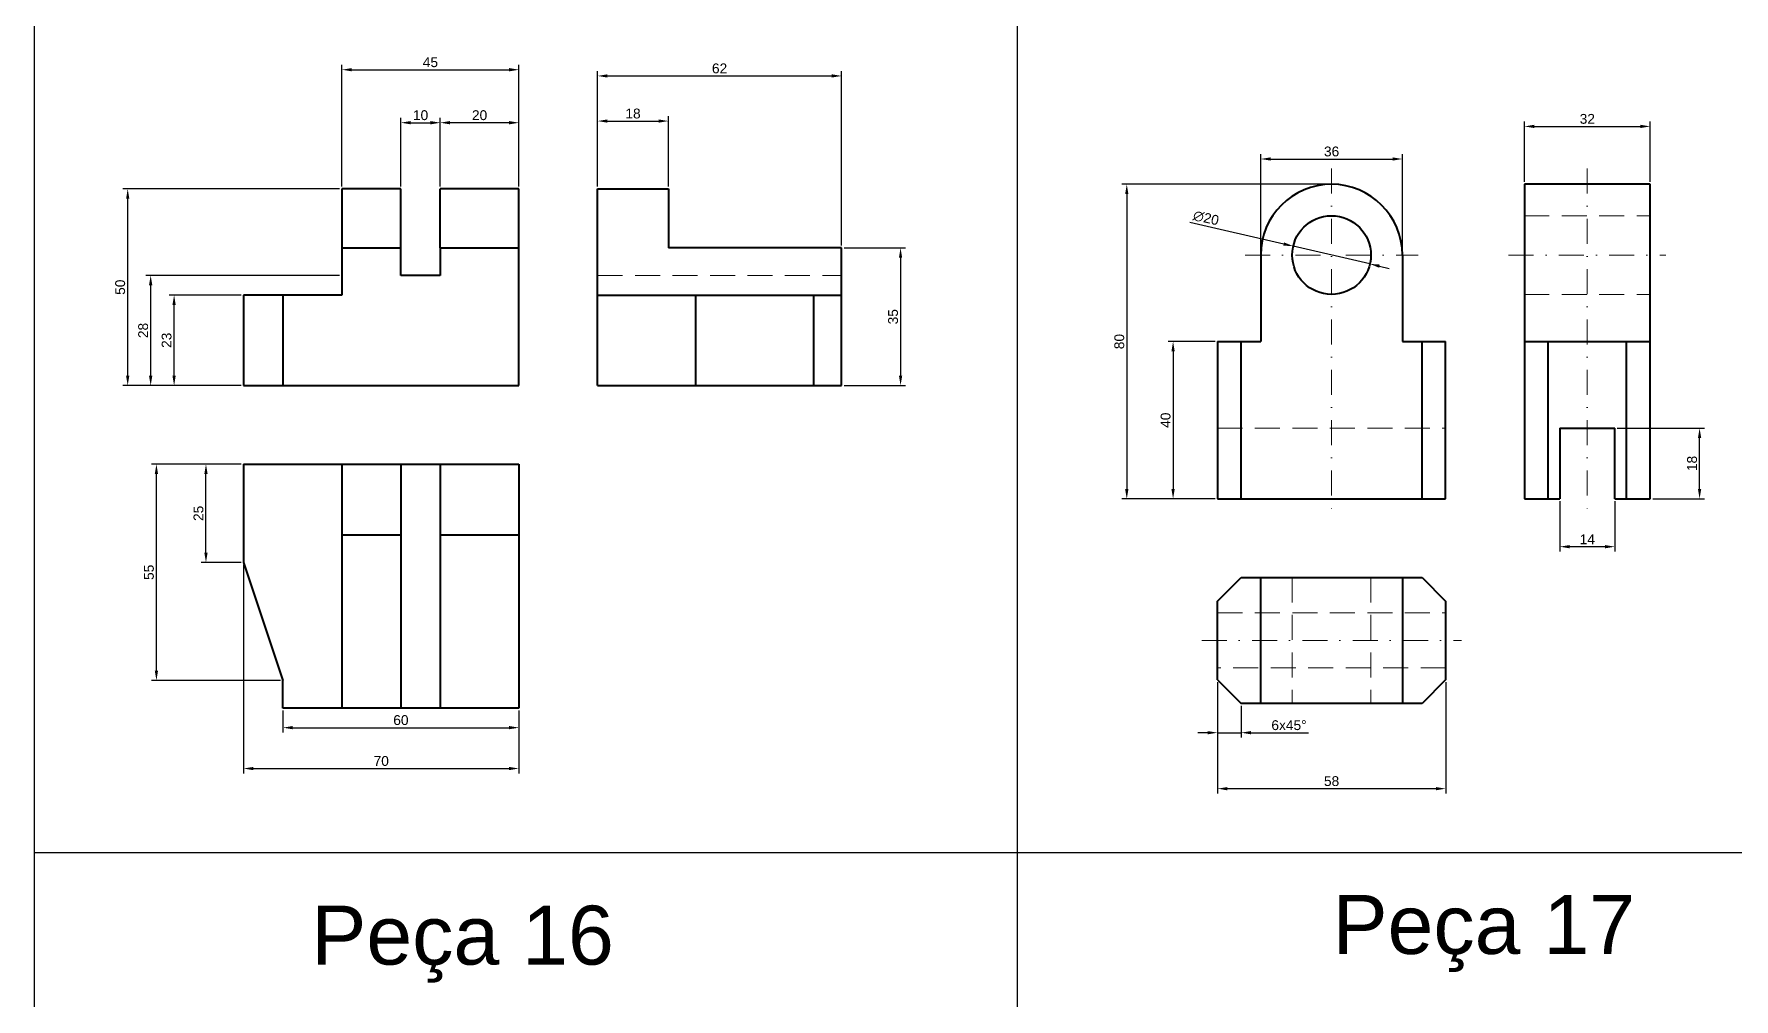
# Model space of a CAD drawing. Header units: millimetres. Extents: x 4747 to 5497, y -1036 to 2514.
# Drawn here: x 4747.5 to 5179.6, y 1226.5 to 1471.9 of the extents above; entities that cross this region are included whole.
import ezdxf

# ---------------------------------------------------------------- set-up
doc = ezdxf.new("R2010")
doc.units = ezdxf.units.MM
doc.linetypes.add('DASHDOT2', pattern=[12.7, 6.35, -3.175, 0, -3.175])
doc.linetypes.add('DASHED2', pattern=[9.525, 6.35, -3.175])
for name, color, linetype, lineweight in [('Cotas', 6, 'Continuous', 20), ('Linha de Centro', 20, 'DASHDOT2', 20), ('Outline', 7, 'Continuous', 40)]:
    doc.layers.add(name, color=color, linetype=linetype, lineweight=lineweight)
doc.layers.add('Linha Tracejada', color=131, linetype='DASHED2', lineweight=20, plot=False)
doc.styles.get("Standard").update_dxf_attribs({"font": 'arial.ttf'})
doc.dimstyles.new('ISO-25', dxfattribs={"dimtxt": 2.5, "dimasz": 2.5, "dimexe": 1.25, "dimexo": 0.625, "dimtad": 1, "dimtxsty": 'Standard', "dimcen": 2.5, "dimadec": 0, "dimazin": 0, "dimtfac": 1, "dimtmove": 0, "dimatfit": 3, "dimfxl": 1, "dimarcsym": 0})

# ---------------------------------------------------------------- blocks, each defined once
blk = doc.blocks.new('*D121')
at = {"layer": 'Cotas', "color": 0, "lineweight": -2, "transparency": 16777216}
for p, q in [((4825.13, 1432.5), (4770.05, 1432.5)), ((4771.3, 1385), (4771.3, 1430)), ((4800.13, 1382.5), (4770.05, 1382.5))]:
    blk.add_line(p, q, dxfattribs=at)
at = {"layer": 'Cotas', "color": 0, "transparency": 16777216}
for points in [[(4770.89, 1430), (4771.72, 1430), (4771.3, 1432.5)], [(4770.89, 1385), (4771.72, 1385), (4771.3, 1382.5)]]:
    blk.add_solid(points, dxfattribs=at)
at = {"layer": 'Defpoints', "color": 0, "transparency": 16777216}
for p in [(4771.3, 1432.5), (4825.75, 1432.5), (4800.75, 1382.5)]:
    blk.add_point(p, dxfattribs=at)
at = {"layer": 'Cotas', "color": 0, "transparency": 16777216, "insert": (4769.4, 1407.5), "char_height": 2.5, "attachment_point": 5, "rotation": 90}
blk.add_mtext('50', dxfattribs=at)
blk = doc.blocks.new('*D122')
at = {"layer": 'Cotas', "color": 0, "lineweight": -2, "transparency": 16777216}
for p, q in [((4800.13, 1405.5), (4781.85, 1405.5)), ((4783.1, 1385), (4783.1, 1403)), ((4800.13, 1382.5), (4781.85, 1382.5))]:
    blk.add_line(p, q, dxfattribs=at)
at = {"layer": 'Cotas', "color": 0, "transparency": 16777216}
for points in [[(4782.68, 1403), (4783.51, 1403), (4783.1, 1405.5)], [(4782.68, 1385), (4783.51, 1385), (4783.1, 1382.5)]]:
    blk.add_solid(points, dxfattribs=at)
at = {"layer": 'Defpoints', "color": 0, "transparency": 16777216}
for p in [(4783.1, 1405.5), (4800.75, 1405.5), (4800.75, 1382.5)]:
    blk.add_point(p, dxfattribs=at)
at = {"layer": 'Cotas', "color": 0, "transparency": 16777216, "insert": (4781.19, 1394), "char_height": 2.5, "attachment_point": 5, "rotation": 90}
blk.add_mtext('23', dxfattribs=at)
blk = doc.blocks.new('*D123')
at = {"layer": 'Cotas', "color": 0, "lineweight": -2, "transparency": 16777216}
for p, q in [((4825.13, 1410.5), (4775.89, 1410.5)), ((4777.14, 1385), (4777.14, 1408)), ((4800.13, 1382.5), (4775.89, 1382.5))]:
    blk.add_line(p, q, dxfattribs=at)
at = {"layer": 'Cotas', "color": 0, "transparency": 16777216}
for points in [[(4776.72, 1408), (4777.56, 1408), (4777.14, 1410.5)], [(4776.72, 1385), (4777.56, 1385), (4777.14, 1382.5)]]:
    blk.add_solid(points, dxfattribs=at)
at = {"layer": 'Defpoints', "color": 0, "transparency": 16777216}
for p in [(4777.14, 1410.5), (4825.75, 1410.5), (4800.75, 1382.5)]:
    blk.add_point(p, dxfattribs=at)
at = {"layer": 'Cotas', "color": 0, "transparency": 16777216, "insert": (4775.24, 1396.5), "char_height": 2.5, "attachment_point": 5, "rotation": 90}
blk.add_mtext('28', dxfattribs=at)
blk = doc.blocks.new('*D124')
at = {"layer": 'Cotas', "color": 0, "lineweight": -2, "transparency": 16777216}
for p, q in [((4840.75, 1433.12), (4840.75, 1450.59)), ((4843.25, 1449.34), (4848.25, 1449.34)), ((4850.75, 1433.12), (4850.75, 1450.59))]:
    blk.add_line(p, q, dxfattribs=at)
at = {"layer": 'Cotas', "color": 0, "transparency": 16777216}
for points in [[(4843.25, 1449.76), (4843.25, 1448.92), (4840.75, 1449.34)], [(4848.25, 1449.76), (4848.25, 1448.92), (4850.75, 1449.34)]]:
    blk.add_solid(points, dxfattribs=at)
at = {"layer": 'Defpoints', "color": 0, "transparency": 16777216}
for p in [(4850.75, 1449.34), (4840.75, 1432.5), (4850.75, 1432.5)]:
    blk.add_point(p, dxfattribs=at)
at = {"layer": 'Cotas', "color": 0, "transparency": 16777216, "insert": (4845.75, 1451.24), "char_height": 2.5, "attachment_point": 5}
blk.add_mtext('10', dxfattribs=at)
blk = doc.blocks.new('*D125')
at = {"layer": 'Cotas', "color": 0, "lineweight": -2, "transparency": 16777216}
for p, q in [((4850.75, 1433.12), (4850.75, 1450.59)), ((4868.25, 1449.34), (4853.25, 1449.34)), ((4870.75, 1433.12), (4870.75, 1450.59))]:
    blk.add_line(p, q, dxfattribs=at)
at = {"layer": 'Cotas', "color": 0, "transparency": 16777216}
for points in [[(4853.25, 1449.76), (4853.25, 1448.92), (4850.75, 1449.34)], [(4868.25, 1449.76), (4868.25, 1448.92), (4870.75, 1449.34)]]:
    blk.add_solid(points, dxfattribs=at)
at = {"layer": 'Defpoints', "color": 0, "transparency": 16777216}
for p in [(4850.75, 1449.34), (4850.75, 1432.5), (4870.75, 1432.5)]:
    blk.add_point(p, dxfattribs=at)
at = {"layer": 'Cotas', "color": 0, "transparency": 16777216, "insert": (4860.75, 1451.24), "char_height": 2.5, "attachment_point": 5}
blk.add_mtext('20', dxfattribs=at)
blk = doc.blocks.new('*D128')
at = {"layer": 'Cotas', "color": 0, "lineweight": -2, "transparency": 16777216}
for p, q in [((4800.13, 1362.5), (4789.95, 1362.5)), ((4791.2, 1340), (4791.2, 1360)), ((4800.13, 1337.5), (4789.95, 1337.5))]:
    blk.add_line(p, q, dxfattribs=at)
at = {"layer": 'Cotas', "color": 0, "transparency": 16777216}
for points in [[(4790.78, 1360), (4791.61, 1360), (4791.2, 1362.5)], [(4790.78, 1340), (4791.61, 1340), (4791.2, 1337.5)]]:
    blk.add_solid(points, dxfattribs=at)
at = {"layer": 'Defpoints', "color": 0, "transparency": 16777216}
for p in [(4791.2, 1362.5), (4800.75, 1362.5), (4800.75, 1337.5)]:
    blk.add_point(p, dxfattribs=at)
at = {"layer": 'Cotas', "color": 0, "transparency": 16777216, "insert": (4789.3, 1350), "char_height": 2.5, "attachment_point": 5, "rotation": 90}
blk.add_mtext('25', dxfattribs=at)
blk = doc.blocks.new('*D130')
at = {"layer": 'Cotas', "color": 0, "lineweight": -2, "transparency": 16777216}
for p, q in [((4810.75, 1299.87), (4810.75, 1294.25)), ((4870.75, 1299.87), (4870.75, 1294.25)), ((4813.25, 1295.5), (4868.25, 1295.5))]:
    blk.add_line(p, q, dxfattribs=at)
at = {"layer": 'Cotas', "color": 0, "transparency": 16777216}
for points in [[(4813.25, 1295.92), (4813.25, 1295.09), (4810.75, 1295.5)], [(4868.25, 1295.92), (4868.25, 1295.09), (4870.75, 1295.5)]]:
    blk.add_solid(points, dxfattribs=at)
at = {"layer": 'Defpoints', "color": 0, "transparency": 16777216}
for p in [(4810.75, 1300.5), (4870.75, 1300.5), (4870.75, 1295.5)]:
    blk.add_point(p, dxfattribs=at)
at = {"layer": 'Cotas', "color": 0, "transparency": 16777216, "insert": (4840.75, 1297.41), "char_height": 2.5, "attachment_point": 5}
blk.add_mtext('60', dxfattribs=at)
blk = doc.blocks.new('*D131')
at = {"layer": 'Cotas', "color": 0, "lineweight": -2, "transparency": 16777216}
for p, q in [((5059.32, 1416.31), (5059.32, 1441.36)), ((5061.82, 1440.11), (5092.82, 1440.11)), ((5095.32, 1416.31), (5095.32, 1441.36))]:
    blk.add_line(p, q, dxfattribs=at)
at = {"layer": 'Cotas', "color": 0, "transparency": 16777216}
for points in [[(5061.82, 1440.53), (5061.82, 1439.7), (5059.32, 1440.11)], [(5092.82, 1440.53), (5092.82, 1439.7), (5095.32, 1440.11)]]:
    blk.add_solid(points, dxfattribs=at)
at = {"layer": 'Defpoints', "color": 0, "transparency": 16777216}
for p in [(5095.32, 1440.11), (5059.32, 1415.68), (5095.32, 1415.68)]:
    blk.add_point(p, dxfattribs=at)
at = {"layer": 'Cotas', "color": 0, "transparency": 16777216, "insert": (5077.32, 1442.01), "char_height": 2.5, "attachment_point": 5}
blk.add_mtext('36', dxfattribs=at)
blk = doc.blocks.new('*D270')
at = {"layer": 'Cotas', "color": 0, "lineweight": -2, "transparency": 16777216}
for p, q in [((4825.75, 1433.12), (4825.75, 1464.06)), ((4828.25, 1462.81), (4868.25, 1462.81)), ((4870.75, 1433.12), (4870.75, 1464.06))]:
    blk.add_line(p, q, dxfattribs=at)
at = {"layer": 'Cotas', "color": 0, "transparency": 16777216}
for points in [[(4828.25, 1463.23), (4828.25, 1462.4), (4825.75, 1462.81)], [(4868.25, 1463.23), (4868.25, 1462.4), (4870.75, 1462.81)]]:
    blk.add_solid(points, dxfattribs=at)
at = {"layer": 'Defpoints', "color": 0, "transparency": 16777216}
for p in [(4870.75, 1462.81), (4825.75, 1432.5), (4870.75, 1432.5)]:
    blk.add_point(p, dxfattribs=at)
at = {"layer": 'Cotas', "color": 0, "transparency": 16777216, "insert": (4848.25, 1464.71), "char_height": 2.5, "attachment_point": 5}
blk.add_mtext('45', dxfattribs=at)
blk = doc.blocks.new('*D271')
at = {"layer": 'Cotas', "color": 0, "lineweight": -2, "transparency": 16777216}
for p, q in [((4890.75, 1433.12), (4890.75, 1451.01)), ((4893.25, 1449.76), (4906.25, 1449.76)), ((4908.75, 1433.12), (4908.75, 1451.01))]:
    blk.add_line(p, q, dxfattribs=at)
at = {"layer": 'Cotas', "color": 0, "transparency": 16777216}
for points in [[(4893.25, 1450.17), (4893.25, 1449.34), (4890.75, 1449.76)], [(4906.25, 1450.17), (4906.25, 1449.34), (4908.75, 1449.76)]]:
    blk.add_solid(points, dxfattribs=at)
at = {"layer": 'Defpoints', "color": 0, "transparency": 16777216}
for p in [(4908.75, 1449.76), (4890.75, 1432.5), (4908.75, 1432.5)]:
    blk.add_point(p, dxfattribs=at)
at = {"layer": 'Cotas', "color": 0, "transparency": 16777216, "insert": (4899.75, 1451.66), "char_height": 2.5, "attachment_point": 5}
blk.add_mtext('18', dxfattribs=at)
blk = doc.blocks.new('*D272')
at = {"layer": 'Cotas', "color": 0, "lineweight": -2, "transparency": 16777216}
for p, q in [((4890.75, 1433.12), (4890.75, 1462.48)), ((4893.25, 1461.23), (4950.25, 1461.23)), ((4952.75, 1418.12), (4952.75, 1462.48))]:
    blk.add_line(p, q, dxfattribs=at)
at = {"layer": 'Cotas', "color": 0, "transparency": 16777216}
for points in [[(4893.25, 1461.65), (4893.25, 1460.82), (4890.75, 1461.23)], [(4950.25, 1461.65), (4950.25, 1460.82), (4952.75, 1461.23)]]:
    blk.add_solid(points, dxfattribs=at)
at = {"layer": 'Defpoints', "color": 0, "transparency": 16777216}
for p in [(4952.75, 1461.23), (4890.75, 1432.5), (4952.75, 1417.5)]:
    blk.add_point(p, dxfattribs=at)
at = {"layer": 'Cotas', "color": 0, "transparency": 16777216, "insert": (4921.75, 1463.14), "char_height": 2.5, "attachment_point": 5}
blk.add_mtext('62', dxfattribs=at)
blk = doc.blocks.new('*D273')
at = {"layer": 'Cotas', "color": 0, "lineweight": -2, "transparency": 16777216}
for p, q in [((4953.38, 1417.5), (4969.01, 1417.5)), ((4967.76, 1415), (4967.76, 1385)), ((4953.38, 1382.5), (4969.01, 1382.5))]:
    blk.add_line(p, q, dxfattribs=at)
at = {"layer": 'Cotas', "color": 0, "transparency": 16777216}
for points in [[(4967.34, 1415), (4968.17, 1415), (4967.76, 1417.5)], [(4967.34, 1385), (4968.17, 1385), (4967.76, 1382.5)]]:
    blk.add_solid(points, dxfattribs=at)
at = {"layer": 'Defpoints', "color": 0, "transparency": 16777216}
for p in [(4952.75, 1417.5), (4952.75, 1382.5), (4967.76, 1382.5)]:
    blk.add_point(p, dxfattribs=at)
at = {"layer": 'Cotas', "color": 0, "transparency": 16777216, "insert": (4965.86, 1400), "char_height": 2.5, "attachment_point": 5, "rotation": 90}
blk.add_mtext('35', dxfattribs=at)
blk = doc.blocks.new('*D274')
at = {"layer": 'Cotas', "color": 0, "lineweight": -2, "transparency": 16777216}
for p, q in [((4800.13, 1362.5), (4777.35, 1362.5)), ((4778.6, 1310), (4778.6, 1360)), ((4810.13, 1307.5), (4777.35, 1307.5))]:
    blk.add_line(p, q, dxfattribs=at)
at = {"layer": 'Cotas', "color": 0, "transparency": 16777216}
for points in [[(4778.18, 1360), (4779.02, 1360), (4778.6, 1362.5)], [(4778.18, 1310), (4779.02, 1310), (4778.6, 1307.5)]]:
    blk.add_solid(points, dxfattribs=at)
at = {"layer": 'Defpoints', "color": 0, "transparency": 16777216}
for p in [(4778.6, 1362.5), (4800.75, 1362.5), (4810.75, 1307.5)]:
    blk.add_point(p, dxfattribs=at)
at = {"layer": 'Cotas', "color": 0, "transparency": 16777216, "insert": (4776.7, 1335), "char_height": 2.5, "attachment_point": 5, "rotation": 90}
blk.add_mtext('55', dxfattribs=at)
blk = doc.blocks.new('*D275')
at = {"layer": 'Cotas', "color": 0, "lineweight": -2, "transparency": 16777216}
for p, q in [((4800.75, 1336.87), (4800.75, 1283.86)), ((4870.75, 1299.87), (4870.75, 1283.86)), ((4803.25, 1285.11), (4868.25, 1285.11))]:
    blk.add_line(p, q, dxfattribs=at)
at = {"layer": 'Cotas', "color": 0, "transparency": 16777216}
for points in [[(4803.25, 1285.52), (4803.25, 1284.69), (4800.75, 1285.11)], [(4868.25, 1285.52), (4868.25, 1284.69), (4870.75, 1285.11)]]:
    blk.add_solid(points, dxfattribs=at)
at = {"layer": 'Defpoints', "color": 0, "transparency": 16777216}
for p in [(4800.75, 1337.5), (4870.75, 1300.5), (4870.75, 1285.11)]:
    blk.add_point(p, dxfattribs=at)
at = {"layer": 'Cotas', "color": 0, "transparency": 16777216, "insert": (4835.75, 1287.01), "char_height": 2.5, "attachment_point": 5}
blk.add_mtext('70', dxfattribs=at)
blk = doc.blocks.new('*D276')
at = {"layer": 'Cotas', "color": 0, "lineweight": -2, "transparency": 16777216}
for p, q in [((5076.69, 1433.68), (5024.01, 1433.68)), ((5025.26, 1431.18), (5025.26, 1356.18)), ((5047.69, 1353.68), (5024.01, 1353.68))]:
    blk.add_line(p, q, dxfattribs=at)
at = {"layer": 'Cotas', "color": 0, "transparency": 16777216}
for points in [[(5024.84, 1431.18), (5025.68, 1431.18), (5025.26, 1433.68)], [(5024.84, 1356.18), (5025.68, 1356.18), (5025.26, 1353.68)]]:
    blk.add_solid(points, dxfattribs=at)
at = {"layer": 'Defpoints', "color": 0, "transparency": 16777216}
for p in [(5077.32, 1433.68), (5025.26, 1353.68), (5048.32, 1353.68)]:
    blk.add_point(p, dxfattribs=at)
at = {"layer": 'Cotas', "color": 0, "transparency": 16777216, "insert": (5023.36, 1393.68), "char_height": 2.5, "attachment_point": 5, "rotation": 90}
blk.add_mtext('80', dxfattribs=at)
blk = doc.blocks.new('*D277')
at = {"layer": 'Cotas', "color": 0, "lineweight": -2, "transparency": 16777216}
for p, q in [((5047.69, 1393.68), (5035.78, 1393.68)), ((5037.03, 1391.18), (5037.03, 1356.18)), ((5047.69, 1353.68), (5035.78, 1353.68))]:
    blk.add_line(p, q, dxfattribs=at)
at = {"layer": 'Cotas', "color": 0, "transparency": 16777216}
for points in [[(5036.61, 1391.18), (5037.45, 1391.18), (5037.03, 1393.68)], [(5036.61, 1356.18), (5037.45, 1356.18), (5037.03, 1353.68)]]:
    blk.add_solid(points, dxfattribs=at)
at = {"layer": 'Defpoints', "color": 0, "transparency": 16777216}
for p in [(5048.32, 1393.68), (5037.03, 1353.68), (5048.32, 1353.68)]:
    blk.add_point(p, dxfattribs=at)
at = {"layer": 'Cotas', "color": 0, "transparency": 16777216, "insert": (5035.13, 1373.68), "char_height": 2.5, "attachment_point": 5, "rotation": 90}
blk.add_mtext('40', dxfattribs=at)
blk = doc.blocks.new('*D278')
at = {"layer": 'Cotas', "color": 0, "lineweight": -2, "transparency": 16777216}
for p, q in [((5041.28, 1424.02), (5065.14, 1418.5)), ((5087.06, 1413.43), (5067.57, 1417.94)), ((5089.49, 1412.87), (5091.93, 1412.3))]:
    blk.add_line(p, q, dxfattribs=at)
at = {"layer": 'Cotas', "color": 0, "transparency": 16777216}
for points in [[(5065.23, 1418.91), (5065.04, 1418.09), (5067.57, 1417.94)], [(5089.59, 1413.27), (5089.4, 1412.46), (5087.06, 1413.43)]]:
    blk.add_solid(points, dxfattribs=at)
at = {"layer": 'Defpoints', "color": 0, "transparency": 16777216}
for p in [(5067.57, 1417.94), (5087.06, 1413.43)]:
    blk.add_point(p, dxfattribs=at)
at = {"layer": 'Cotas', "color": 0, "transparency": 16777216, "insert": (5045.4, 1425.09), "char_height": 2.5, "attachment_point": 5, "rotation": 346.9735}
blk.add_mtext('∅20', dxfattribs=at)
blk = doc.blocks.new('*D279')
at = {"layer": 'Cotas', "color": 0, "lineweight": -2, "transparency": 16777216}
for p, q in [((5126.32, 1434.31), (5126.32, 1449.65)), ((5128.82, 1448.4), (5155.82, 1448.4)), ((5158.32, 1434.31), (5158.32, 1449.65))]:
    blk.add_line(p, q, dxfattribs=at)
at = {"layer": 'Cotas', "color": 0, "transparency": 16777216}
for points in [[(5128.82, 1448.81), (5128.82, 1447.98), (5126.32, 1448.4)], [(5155.82, 1448.81), (5155.82, 1447.98), (5158.32, 1448.4)]]:
    blk.add_solid(points, dxfattribs=at)
at = {"layer": 'Defpoints', "color": 0, "transparency": 16777216}
for p in [(5158.32, 1448.4), (5126.32, 1433.68), (5158.32, 1433.68)]:
    blk.add_point(p, dxfattribs=at)
at = {"layer": 'Cotas', "color": 0, "transparency": 16777216, "insert": (5142.32, 1450.3), "char_height": 2.5, "attachment_point": 5}
blk.add_mtext('32', dxfattribs=at)
blk = doc.blocks.new('*D280')
at = {"layer": 'Cotas', "color": 0, "lineweight": -2, "transparency": 16777216}
for p, q in [((5149.94, 1371.68), (5172.11, 1371.68)), ((5170.86, 1356.18), (5170.86, 1369.18)), ((5158.94, 1353.68), (5172.11, 1353.68))]:
    blk.add_line(p, q, dxfattribs=at)
at = {"layer": 'Cotas', "color": 0, "transparency": 16777216}
for points in [[(5170.44, 1369.18), (5171.27, 1369.18), (5170.86, 1371.68)], [(5170.44, 1356.18), (5171.27, 1356.18), (5170.86, 1353.68)]]:
    blk.add_solid(points, dxfattribs=at)
at = {"layer": 'Defpoints', "color": 0, "transparency": 16777216}
for p in [(5149.32, 1371.68), (5170.86, 1371.68), (5158.32, 1353.68)]:
    blk.add_point(p, dxfattribs=at)
at = {"layer": 'Cotas', "color": 0, "transparency": 16777216, "insert": (5168.96, 1362.68), "char_height": 2.5, "attachment_point": 5, "rotation": 90}
blk.add_mtext('18', dxfattribs=at)
blk = doc.blocks.new('*D281')
at = {"layer": 'Cotas', "color": 0, "lineweight": -2, "transparency": 16777216}
for p, q in [((5135.32, 1353.06), (5135.32, 1340.27)), ((5149.32, 1353.06), (5149.32, 1340.27)), ((5146.82, 1341.52), (5137.82, 1341.52))]:
    blk.add_line(p, q, dxfattribs=at)
at = {"layer": 'Cotas', "color": 0, "transparency": 16777216}
for points in [[(5137.82, 1341.94), (5137.82, 1341.1), (5135.32, 1341.52)], [(5146.82, 1341.94), (5146.82, 1341.1), (5149.32, 1341.52)]]:
    blk.add_solid(points, dxfattribs=at)
at = {"layer": 'Defpoints', "color": 0, "transparency": 16777216}
for p in [(5135.32, 1353.68), (5149.32, 1353.68), (5135.32, 1341.52)]:
    blk.add_point(p, dxfattribs=at)
at = {"layer": 'Cotas', "color": 0, "transparency": 16777216, "insert": (5142.32, 1343.4), "char_height": 2.5, "attachment_point": 5}
blk.add_mtext('14', dxfattribs=at)
blk = doc.blocks.new('*D282')
at = {"layer": 'Cotas', "color": 0, "lineweight": -2, "transparency": 16777216}
for p, q in [((5048.32, 1307.06), (5048.32, 1278.74)), ((5106.32, 1307.06), (5106.32, 1278.74)), ((5050.82, 1279.99), (5103.82, 1279.99))]:
    blk.add_line(p, q, dxfattribs=at)
at = {"layer": 'Cotas', "color": 0, "transparency": 16777216}
for points in [[(5050.82, 1280.4), (5050.82, 1279.57), (5048.32, 1279.99)], [(5103.82, 1280.4), (5103.82, 1279.57), (5106.32, 1279.99)]]:
    blk.add_solid(points, dxfattribs=at)
at = {"layer": 'Defpoints', "color": 0, "transparency": 16777216}
for p in [(5048.32, 1307.68), (5106.32, 1307.68), (5106.32, 1279.99)]:
    blk.add_point(p, dxfattribs=at)
at = {"layer": 'Cotas', "color": 0, "transparency": 16777216, "insert": (5077.32, 1281.89), "char_height": 2.5, "attachment_point": 5}
blk.add_mtext('58', dxfattribs=at)
blk = doc.blocks.new('*D283')
at = {"layer": 'Cotas', "color": 0, "lineweight": -2, "transparency": 16777216}
for p, q in [((5048.32, 1301.06), (5048.32, 1292.97)), ((5054.32, 1301.06), (5054.32, 1292.97)), ((5045.82, 1294.22), (5043.32, 1294.22)), ((5048.32, 1294.22), (5054.32, 1294.22)), ((5056.82, 1294.22), (5071.43, 1294.22))]:
    blk.add_line(p, q, dxfattribs=at)
at = {"layer": 'Cotas', "color": 0, "transparency": 16777216}
for points in [[(5045.82, 1294.63), (5045.82, 1293.8), (5048.32, 1294.22)], [(5056.82, 1294.63), (5056.82, 1293.8), (5054.32, 1294.22)]]:
    blk.add_solid(points, dxfattribs=at)
at = {"layer": 'Defpoints', "color": 0, "transparency": 16777216}
for p in [(5048.32, 1301.68), (5054.32, 1301.68), (5048.32, 1294.22)]:
    blk.add_point(p, dxfattribs=at)
at = {"layer": 'Cotas', "color": 0, "transparency": 16777216, "insert": (5066.5, 1296.12), "char_height": 2.5, "width": 1.6508, "attachment_point": 5}
blk.add_mtext('6x45°', dxfattribs=at)

msp = doc.modelspace()

# ---------------------------------------------------------------- linework, layer by layer
for p, q in [((4747.484, 1513.772), (4747.484, 1263.772)), ((4997.484, 1263.772), (4997.484, 1513.772)), ((4747.484, 1263.772), (4997.484, 1263.772)), ((4747.484, 1263.772), (4747.484, 1013.772)), ((4997.484, 1263.772), (5247.484, 1263.772)), ((4997.484, 1013.772), (4997.484, 1263.772))]:
    msp.add_line(p, q)
at = {"layer": 'Linha de Centro'}
for p, q in [((5077.316, 1437.683), (5077.316, 1349.683)), ((5142.316, 1437.683), (5142.316, 1349.683)), ((5055.316, 1415.683), (5099.316, 1415.683)), ((5122.316, 1415.683), (5162.316, 1415.683)), ((5044.316, 1317.683), (5110.316, 1317.683))]:
    msp.add_line(p, q, dxfattribs=at)
at = {"layer": 'Linha Tracejada'}
for p, q in [((5126.316, 1425.683), (5158.316, 1425.683)), ((4890.751, 1410.497), (4952.751, 1410.497)), ((5126.316, 1405.683), (5158.316, 1405.683)), ((5048.316, 1371.683), (5106.316, 1371.683)), ((5067.316, 1333.683), (5067.316, 1301.683)), ((5087.316, 1333.683), (5087.316, 1301.683)), ((5048.316, 1324.683), (5106.316, 1324.683)), ((5106.316, 1310.683), (5048.316, 1310.683))]:
    msp.add_line(p, q, dxfattribs=at)
at = {"layer": 'Outline'}
for p, q in [((4825.751, 1432.497), (4825.751, 1405.497)), ((4840.751, 1432.497), (4825.751, 1432.497)), ((4840.751, 1417.497), (4840.751, 1432.497)), ((4870.751, 1432.497), (4850.751, 1432.497)), ((4850.751, 1417.497), (4850.751, 1432.497)), ((4870.751, 1382.497), (4870.751, 1432.497)), ((4890.751, 1382.497), (4890.751, 1432.497)), ((4890.751, 1432.497), (4908.751, 1432.497)), ((4908.751, 1432.497), (4908.751, 1417.497)), ((5158.316, 1433.683), (5126.316, 1433.683)), ((5126.316, 1433.683), (5126.316, 1353.683)), ((5158.316, 1353.683), (5158.316, 1433.683)), ((4825.751, 1417.497), (4840.751, 1417.497)), ((4840.751, 1410.497), (4840.751, 1417.497)), ((4850.751, 1417.497), (4850.751, 1410.497)), ((4850.751, 1417.497), (4870.751, 1417.497)), ((4915.359, 1417.497), (4908.751, 1417.497)), ((4952.751, 1417.497), (4915.359, 1417.497)), ((4952.751, 1382.497), (4952.751, 1417.497)), ((5059.316, 1415.683), (5059.316, 1393.683)), ((5095.316, 1415.683), (5095.316, 1393.683)), ((4850.751, 1410.497), (4840.751, 1410.497)), ((4825.751, 1405.497), (4800.751, 1405.497)), ((4800.751, 1405.497), (4800.751, 1382.497)), ((4810.751, 1405.497), (4810.751, 1382.497)), ((4890.751, 1405.497), (4952.751, 1405.497)), ((4915.751, 1382.497), (4915.751, 1405.497)), ((4945.751, 1382.497), (4945.751, 1405.497)), ((5048.316, 1393.683), (5048.316, 1353.683)), ((5048.316, 1393.683), (5059.316, 1393.683)), ((5054.316, 1353.683), (5054.316, 1393.683)), ((5095.316, 1393.683), (5106.316, 1393.683)), ((5100.316, 1353.683), (5100.316, 1393.683)), ((5106.316, 1353.683), (5106.316, 1393.683)), ((5126.316, 1393.683), (5158.316, 1393.683)), ((5132.316, 1393.683), (5132.316, 1353.683)), ((5152.316, 1353.683), (5152.316, 1393.683)), ((4800.751, 1382.497), (4870.751, 1382.497)), ((4890.751, 1382.497), (4952.751, 1382.497)), ((5135.316, 1371.683), (5149.316, 1371.683)), ((5135.316, 1371.683), (5135.316, 1353.683)), ((5149.316, 1353.683), (5149.316, 1371.683)), ((4800.751, 1362.497), (4870.751, 1362.497)), ((4800.751, 1362.497), (4800.751, 1337.497)), ((4825.751, 1362.497), (4825.751, 1344.497)), ((4840.751, 1362.497), (4840.751, 1300.497)), ((4850.751, 1362.497), (4850.751, 1300.497)), ((4870.751, 1362.497), (4870.751, 1300.497)), ((5048.316, 1353.683), (5106.316, 1353.683)), ((5126.316, 1353.683), (5135.316, 1353.683)), ((5149.316, 1353.683), (5158.316, 1353.683)), ((4825.751, 1344.497), (4840.751, 1344.497)), ((4825.751, 1344.497), (4825.751, 1300.497)), ((4850.751, 1344.497), (4870.751, 1344.497)), ((4800.751, 1337.497), (4810.751, 1307.497)), ((5048.316, 1327.683), (5054.316, 1333.683)), ((5054.316, 1333.683), (5100.316, 1333.683)), ((5059.316, 1301.683), (5059.316, 1333.683)), ((5095.316, 1333.683), (5095.316, 1301.683)), ((5100.316, 1333.683), (5106.316, 1327.683)), ((5048.316, 1307.683), (5048.316, 1327.683)), ((5106.316, 1327.683), (5106.316, 1307.683)), ((4810.751, 1300.497), (4810.751, 1307.497)), ((5048.316, 1307.683), (5054.316, 1301.683)), ((5106.316, 1307.683), (5100.316, 1301.683)), ((5100.316, 1301.683), (5054.316, 1301.683)), ((4870.751, 1300.497), (4810.751, 1300.497))]:
    msp.add_line(p, q, dxfattribs=at)
msp.add_circle((5077.316, 1415.683), 10, dxfattribs=at)
msp.add_arc((5077.316, 1415.683), 18, 0, 180, dxfattribs=at)

# ---------------------------------------------------------------- texts
at = {"layer": 'Outline', "char_height": 15, "attachment_point": 1}
for s, insert in [('Peça 16', (4817.988, 1250.24)), ('Peça 17', (5077.573, 1252.955))]:
    msp.add_mtext_dynamic_manual_height_columns(s, width=109.36013, gutter_width=12.5, heights=[0], dxfattribs=dict(at, insert=insert))

# ---------------------------------------------------------------- dimensions: what is measured, and where the dimension line sits
at = {"layer": 'Cotas'}
for base, p1, p2, picture, middle in [((4870.751, 1462.812), (4825.751, 1432.497), (4870.751, 1432.497), '*D270', (4848.251, 1464.708)), ((4952.751, 1461.234), (4890.751, 1432.497), (4952.751, 1417.497), '*D272', (4921.751, 1463.135)), ((4850.751, 1449.34), (4840.751, 1432.497), (4850.751, 1432.497), '*D124', (4845.751, 1451.241)), ((4850.751, 1449.34), (4870.751, 1432.497), (4850.751, 1432.497), '*D125', (4860.751, 1451.241)), ((4908.751, 1449.758), (4890.751, 1432.497), (4908.751, 1432.497), '*D271', (4899.751, 1451.66)), ((5158.316, 1448.395), (5126.316, 1433.683), (5158.316, 1433.683), '*D279', (5142.316, 1450.298)), ((5095.316, 1440.112), (5059.316, 1415.683), (5095.316, 1415.683), '*D131', (5077.316, 1442.015)), ((5135.316, 1341.52), (5149.316, 1353.683), (5135.316, 1353.683), '*D281', (5142.316, 1343.4)), ((4870.751, 1285.105), (4800.751, 1337.497), (4870.751, 1300.497), '*D275', (4835.751, 1287.007)), ((5106.316, 1279.988), (5048.316, 1307.683), (5106.316, 1307.683), '*D282', (5077.316, 1281.889)), ((4870.751, 1295.504), (4810.751, 1300.497), (4870.751, 1300.497), '*D130', (4840.751, 1297.405))]:
    dim = msp.add_linear_dim(base=base, p1=p1, p2=p2, dimstyle='ISO-25', dxfattribs=at)
    dim.commit()
    dim.dimension.update_dxf_attribs({"geometry": picture, "text_midpoint": middle})
for base, p2, picture, middle in [((4771.302, 1432.497), (4825.751, 1432.497), '*D121', (4771.302, 1407.497)), ((4777.141, 1410.497), (4825.751, 1410.497), '*D123', (4777.141, 1396.497)), ((4783.097, 1405.497), (4800.751, 1405.497), '*D122', (4783.097, 1393.997))]:
    dim = msp.add_linear_dim(base=base, p1=(4800.751, 1382.497), p2=p2, angle=90, dimstyle='ISO-25', dxfattribs=at)
    dim.commit()
    dim.dimension.update_dxf_attribs({"geometry": picture, "text_midpoint": middle, "dimtype": 160})
for base, p1, p2, picture, middle in [((5025.259, 1353.683), (5077.316, 1433.683), (5048.316, 1353.683), '*D276', (5023.358, 1393.683)), ((4967.757, 1382.497), (4952.751, 1417.497), (4952.751, 1382.497), '*D273', (4965.855, 1399.997)), ((5037.03, 1353.683), (5048.316, 1393.683), (5048.316, 1353.683), '*D277', (5035.129, 1373.683)), ((5170.858, 1371.683), (5158.316, 1353.683), (5149.316, 1371.683), '*D280', (5168.957, 1362.683)), ((4778.6, 1362.497), (4810.751, 1307.497), (4800.751, 1362.497), '*D274', (4776.704, 1334.997)), ((4791.198, 1362.497), (4800.751, 1337.497), (4800.751, 1362.497), '*D128', (4789.297, 1349.997))]:
    dim = msp.add_linear_dim(base=base, p1=p1, p2=p2, angle=90, dimstyle='ISO-25', dxfattribs=at)
    dim.commit()
    dim.dimension.update_dxf_attribs({"geometry": picture, "text_midpoint": middle})
dim = msp.add_diameter_dim_2p(p1=(5087.059, 1413.429), p2=(5067.574, 1417.937), dimstyle='ISO-25', dxfattribs=at)
dim.commit()
dim.dimension.update_dxf_attribs({"geometry": '*D278', "text_midpoint": (5044.958, 1423.169), "dimtype": 163})
dim = msp.add_linear_dim(base=(5048.316, 1294.218), p1=(5054.316, 1301.683), p2=(5048.316, 1301.683), text='<>x45°', dimstyle='ISO-25', dxfattribs=at)
dim.commit()
dim.dimension.update_dxf_attribs({"geometry": '*D283', "text_midpoint": (5066.504, 1294.218), "dimtype": 160})

doc.saveas('drawing.dxf')
